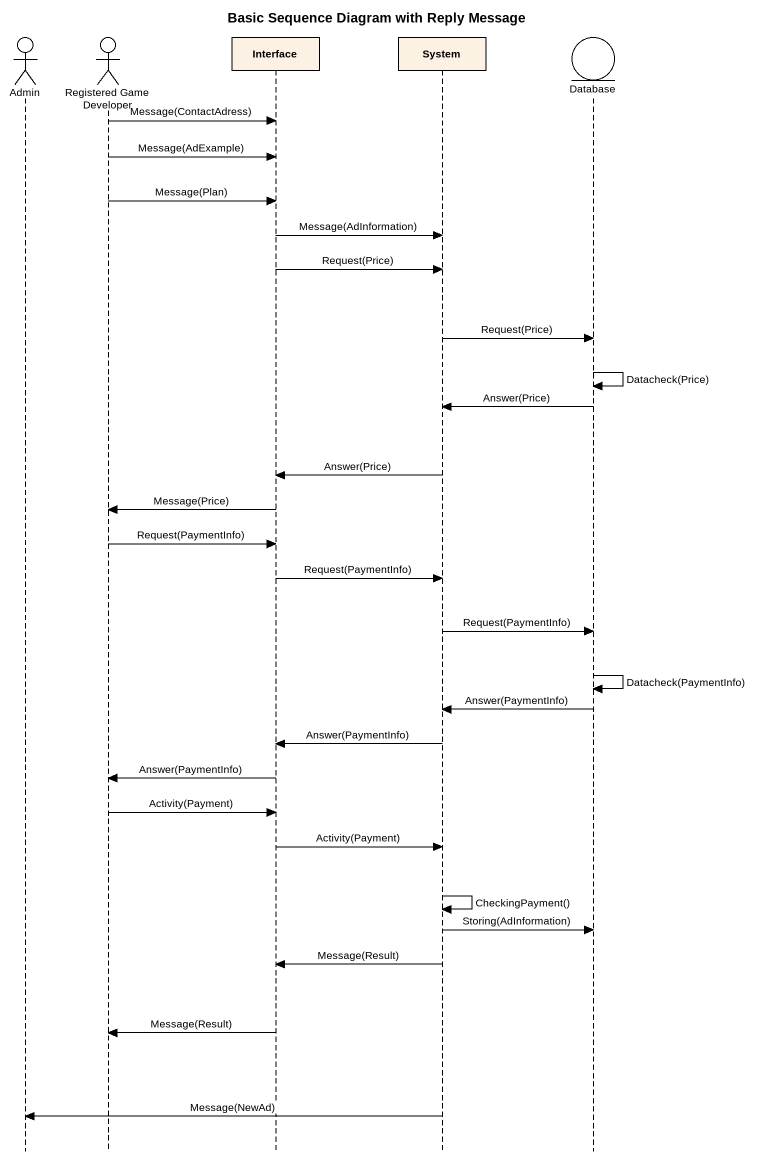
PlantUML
@startuml
title Basic Sequence Diagram with Reply Message
hide footbox
actor Admin
actor "Registered Game Developer" as Registered_Game_Developer
participant "Interface" as Interface_
participant System
entity "Database" as Database_

Registered_Game_Developer -> Interface_ : Message(ContactAdress)
Registered_Game_Developer -> Interface_ : Message(AdExample)
Registered_Game_Developer -> Interface_ : Message(Plan)
Interface_ -> System : Message(AdInformation)
Interface_ -> System : Request(Price)
System -> Database_ : Request(Price)
Database_ -> Database_ : Datacheck(Price)
Database_ -> System : Answer(Price)
System -> Interface_ : Answer(Price)
Interface_ -> Registered_Game_Developer : Message(Price)
Registered_Game_Developer -> Interface_ : Request(PaymentInfo)
Interface_ -> System : Request(PaymentInfo)
System -> Database_ : Request(PaymentInfo)
Database_ -> Database_ : Datacheck(PaymentInfo)
Database_ -> System : Answer(PaymentInfo)
System -> Interface_ : Answer(PaymentInfo)
Interface_ -> Registered_Game_Developer : Answer(PaymentInfo)
Registered_Game_Developer -> Interface_ : Activity(Payment)
Interface_ -> System : Activity(Payment)
System -> System : CheckingPayment()
System -> Database_ : Storing(AdInformation)
System -> Interface_ : Message(Result)
Interface_ -> Registered_Game_Developer : Message(Result)
System -> Admin : Message(NewAd)
@enduml
